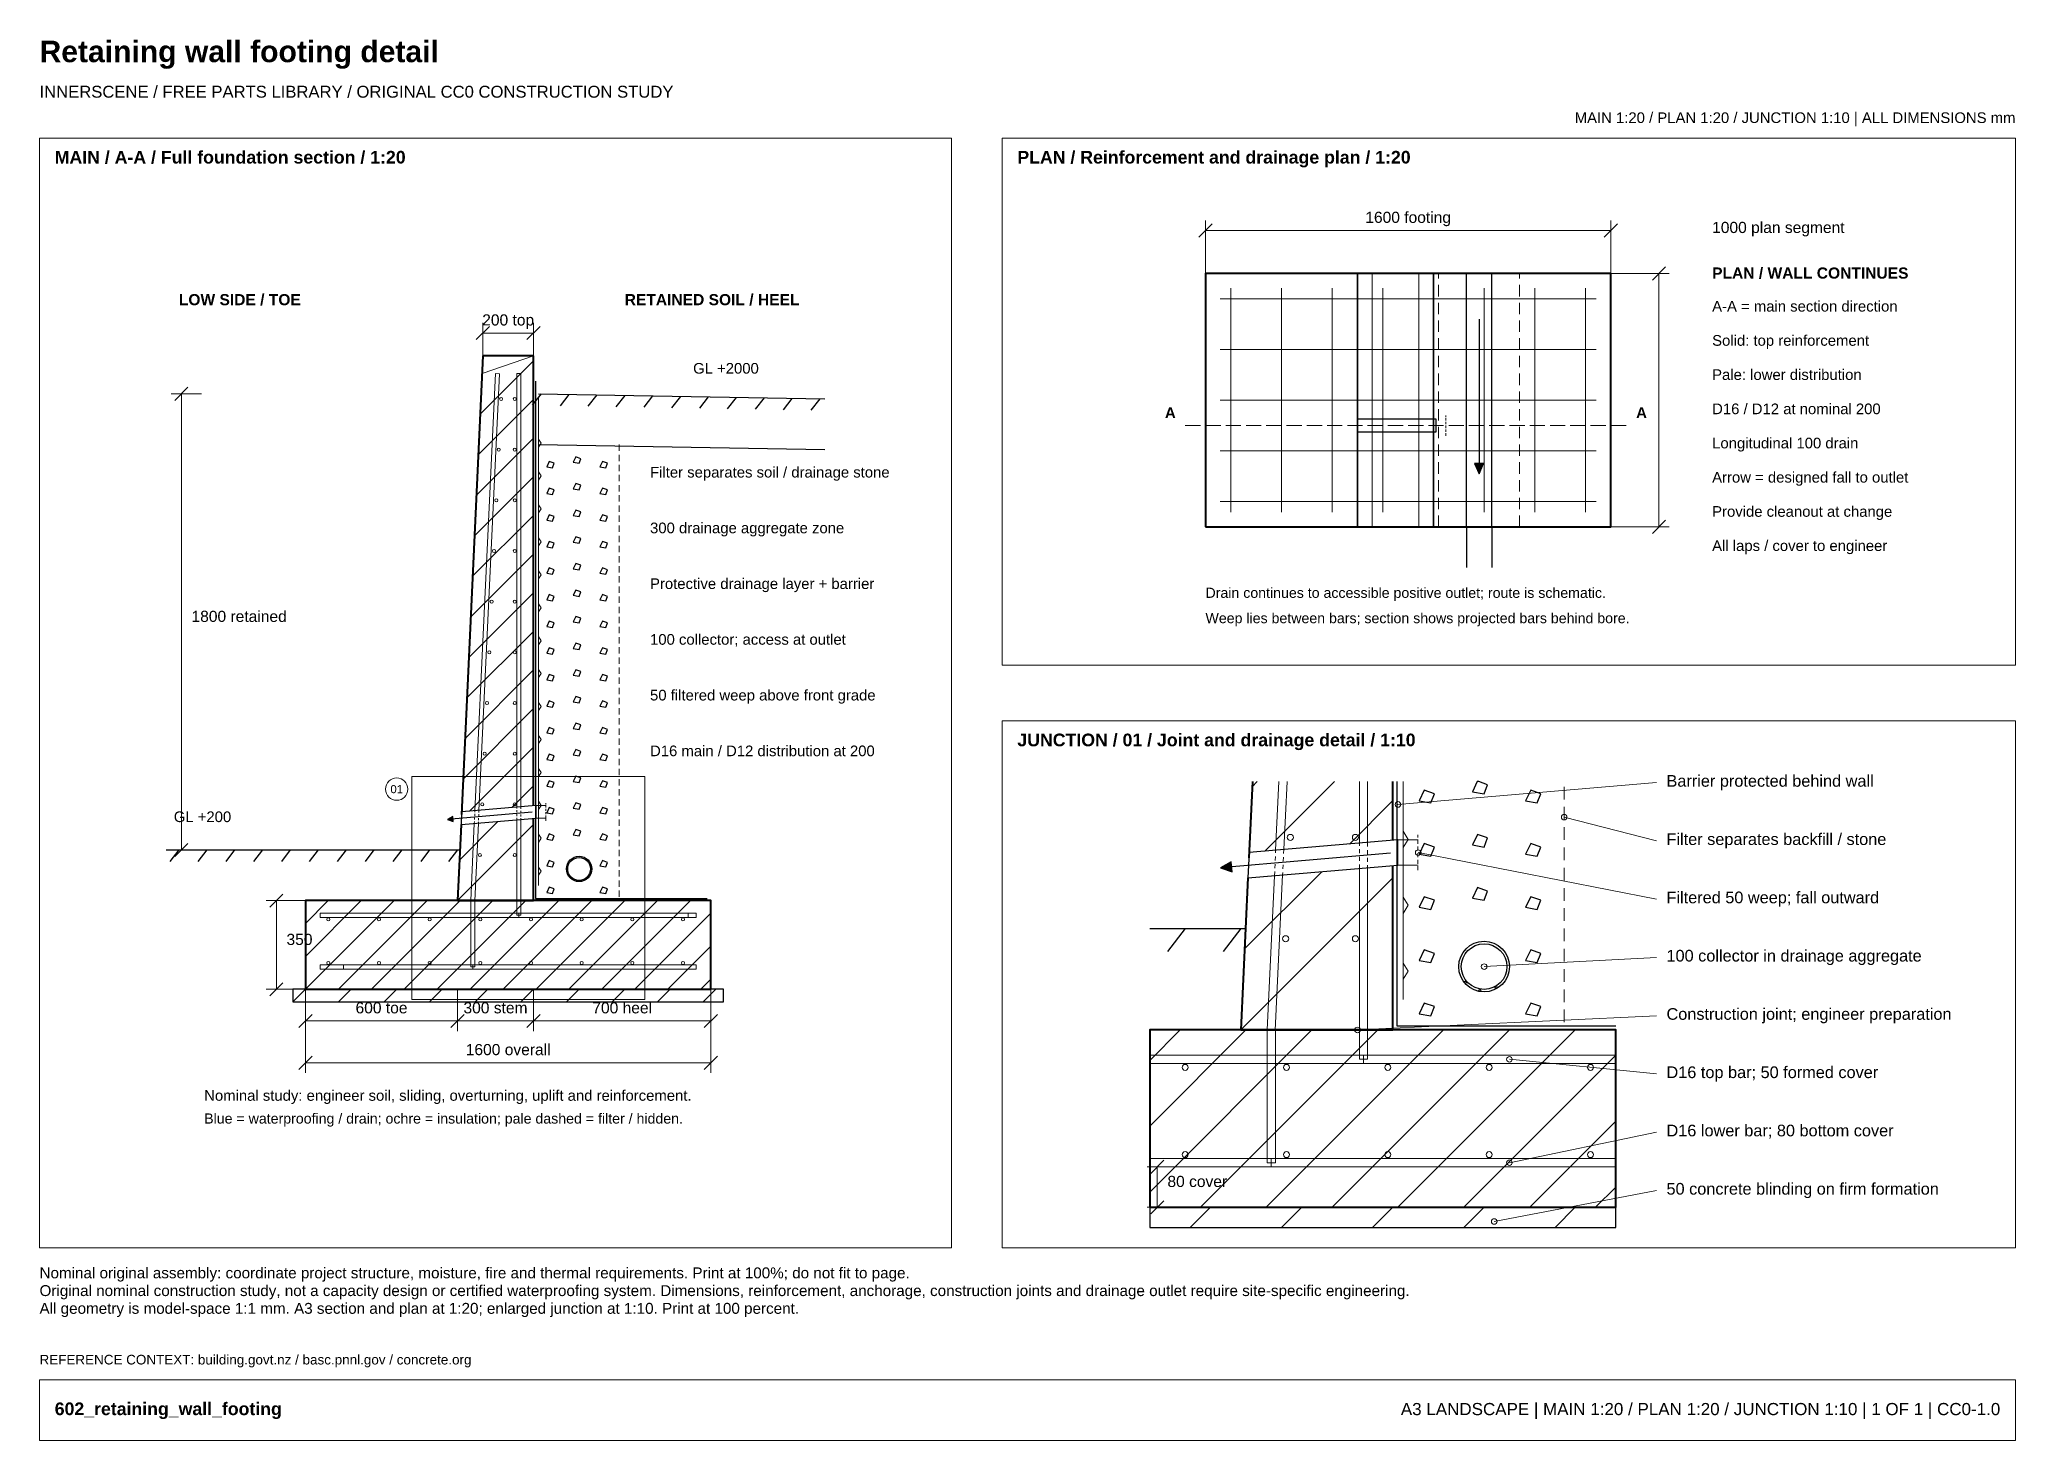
# Paper-space layout 'Layout1' of a CAD drawing. Header units: millimetres. Extents: x 15 to 405, y 10 to 286.
import ezdxf
from ezdxf.enums import TextEntityAlignment as Align

# ---------------------------------------------------------------- set-up
doc = ezdxf.new("R2010")
doc.units = ezdxf.units.MM
for name, color, linetype, lineweight, true_color in [('A-ANNO-BORDER', 7, 'Continuous', 18, 0x7b919e), ('A-ANNO-DIMS', 7, 'Continuous', 15, 0x4c626f), ('A-ANNO-TEXT', 7, 'Continuous', 18, 0x233442), ('A-FIXT', 7, 'Continuous', 20, 0x4d616b), ('A-HATCH', 7, 'Continuous', 13, 0x8d999e), ('A-HIDDEN', 7, 'Continuous', 13, 0x778992), ('A-SITE', 7, 'Continuous', 25, 0x75664e), ('A-STRC', 7, 'Continuous', 40, 0x263746), ('A-WALL', 7, 'Continuous', 35, 0x233442), ('A-WPRO', 7, 'Continuous', 30, 0x246f9f)]:
    doc.layers.add(name, color=color, linetype=linetype, lineweight=lineweight, true_color=true_color)
doc.styles.add('SECTION_BOLD', font='arialbd.ttf')
doc.styles.add('SECTION_REGULAR', font='arial.ttf')

psp = doc.layouts.get("Layout1")

# ---------------------------------------------------------------- hatches: boundary and pattern name
at = {"layer": 'A-WPRO'}
for points in [[(299.13, 200.79), (300.03, 202.79), (298.23, 202.79)], [(95.5, 132.54), (96.64, 132.15), (96.55, 133.13)], [(248.12, 123.02), (250.39, 122.23), (250.22, 124.2)]]:
    psp.add_hatch(color=7, dxfattribs=at).paths.add_polyline_path(points)

# ---------------------------------------------------------------- linework, layer by layer
at = {"layer": 'A-ANNO-BORDER'}
for points in [[(15, 48), (195, 48), (195, 267), (15, 267)], [(205, 163), (405, 163), (405, 267), (205, 267)], [(205, 48), (405, 48), (405, 152), (205, 152)], [(88.5, 97.04), (134.5, 97.04), (134.5, 141.04), (88.5, 141.04)], [(15, 10), (405, 10), (405, 22), (15, 22)]]:
    psp.add_lwpolyline(points, close=True, dxfattribs=at)
psp.add_circle((85.5, 138.54), 2.2, dxfattribs=at)
at = {"layer": 'A-ANNO-DIMS'}
for p, q in [((243.83, 247.5), (246.43, 250.09)), ((245.13, 240.29), (245.13, 250.79)), ((323.83, 247.5), (326.43, 250.09)), ((325.13, 240.29), (325.13, 250.79)), ((245.13, 248.79), (325.13, 248.79)), ((325.13, 240.29), (336.63, 240.29)), ((333.33, 239), (335.93, 241.59)), ((334.63, 190.29), (334.63, 240.29)), ((102.5, 224.04), (102.5, 230.54)), ((112.5, 224.04), (112.5, 230.54)), ((101.2, 227.25), (103.8, 229.84)), ((112.5, 228.54), (102.5, 228.54)), ((111.2, 227.25), (113.8, 229.84)), ((47, 216.54), (41, 216.54)), ((41.7, 215.25), (44.3, 217.84)), ((43, 126.54), (43, 216.54)), ((241.13, 210.29), (244.13, 210.29)), ((245.13, 210.29), (248.13, 210.29)), ((249.13, 210.29), (252.13, 210.29)), ((253.13, 210.29), (256.13, 210.29)), ((257.13, 210.29), (260.13, 210.29)), ((261.13, 210.29), (264.13, 210.29)), ((265.13, 210.29), (268.13, 210.29)), ((269.13, 210.29), (272.13, 210.29)), ((273.13, 210.29), (276.13, 210.29)), ((277.13, 210.29), (280.13, 210.29)), ((281.13, 210.29), (284.13, 210.29)), ((285.13, 210.29), (288.13, 210.29)), ((289.13, 210.29), (292.13, 210.29)), ((293.13, 210.29), (296.13, 210.29)), ((297.13, 210.29), (300.13, 210.29)), ((301.13, 210.29), (304.13, 210.29)), ((305.13, 210.29), (308.13, 210.29)), ((309.13, 210.29), (312.13, 210.29)), ((313.13, 210.29), (316.13, 210.29)), ((317.13, 210.29), (320.13, 210.29)), ((321.13, 210.29), (324.13, 210.29)), ((325.13, 210.29), (328.13, 210.29)), ((333.33, 188.99), (335.93, 191.59)), ((325.13, 190.29), (336.63, 190.29)), ((283.12, 135.52), (334.12, 139.83)), ((315.92, 133.02), (334.12, 128.33)), ((47, 126.54), (41, 126.54)), ((41.7, 125.24), (44.3, 127.84)), ((287.12, 126.02), (334.12, 116.83)), ((60.45, 115.24), (63.05, 117.84)), ((67.5, 116.54), (59.75, 116.54)), ((61.75, 99.04), (61.75, 116.54)), ((300.12, 103.52), (334.12, 105.33)), ((67.5, 99.04), (59.75, 99.04)), ((60.45, 97.74), (63.05, 100.34)), ((67.5, 99.04), (67.5, 90.79)), ((67.5, 99.04), (67.5, 82.54)), ((97.5, 99.04), (97.5, 90.79)), ((97.5, 99.04), (97.5, 90.79)), ((112.5, 99.04), (112.5, 90.79)), ((112.5, 99.04), (112.5, 90.79)), ((147.5, 99.04), (147.5, 90.79)), ((147.5, 99.04), (147.5, 82.54)), ((66.2, 91.49), (68.8, 94.09)), ((96.2, 91.49), (98.8, 94.09)), ((96.2, 91.49), (98.8, 94.09)), ((111.2, 91.49), (113.8, 94.09)), ((111.2, 91.49), (113.8, 94.09)), ((146.2, 91.49), (148.8, 94.09)), ((275.12, 91.02), (334.12, 93.83)), ((67.5, 92.79), (97.5, 92.79)), ((97.5, 92.79), (112.5, 92.79)), ((112.5, 92.79), (147.5, 92.79)), ((66.2, 83.24), (68.8, 85.84)), ((146.2, 83.24), (148.8, 85.84)), ((67.5, 84.54), (147.5, 84.54)), ((305.12, 85.22), (334.12, 82.33)), ((305.12, 64.82), (334.12, 70.83)), ((241.12, 64.02), (233.62, 64.02)), ((234.32, 62.72), (236.92, 65.32)), ((235.62, 56.02), (235.62, 64.02)), ((302.12, 53.22), (334.12, 59.33)), ((241.12, 56.02), (233.62, 56.02)), ((234.32, 54.72), (236.92, 57.32))]:
    psp.add_line(p, q, dxfattribs=at)
for centre in [(283.12, 135.52), (315.92, 133.02), (287.12, 126.02), (300.12, 103.52), (275.12, 91.02), (305.12, 85.22), (305.12, 64.82), (302.12, 53.22)]:
    psp.add_circle(centre, 0.55, dxfattribs=at)
at = {"layer": 'A-FIXT'}
for p, q in [((278.03, 190.29), (278.03, 240.29)), ((287.23, 190.29), (287.23, 240.29)), ((248.03, 235.29), (322.23, 235.29)), ((248.03, 225.29), (322.23, 225.29)), ((100.93, 134.27), (105, 220.56)), ((105.8, 220.53), (101.74, 134.34)), ((105, 220.56), (105.8, 220.53)), ((109.2, 134.97), (109.2, 220.54)), ((109.2, 220.54), (110, 220.54)), ((110, 220.54), (110, 135.04)), ((248.03, 215.29), (322.23, 215.29)), ((248.03, 205.29), (322.23, 205.29)), ((248.03, 195.29), (322.23, 195.29)), ((258.98, 126.47), (259.62, 140.02)), ((261.23, 140.02), (260.59, 126.61)), ((275.52, 127.88), (275.52, 140.02)), ((277.12, 140.02), (277.12, 128.01)), ((284.12, 140.02), (284.12, 97.02)), ((284.12, 140.02), (284.12, 140.02)), ((113, 135.29), (115, 135.29)), ((113, 132.79), (115, 132.79)), ((100.1, 116.56), (100.82, 131.77)), ((101.62, 131.83), (100.9, 116.53)), ((109.2, 113.64), (109.2, 132.47)), ((110, 132.54), (110, 113.64)), ((285.12, 128.62), (284.12, 130.22)), ((283.12, 128.52), (287.12, 128.52)), ((284.12, 127.02), (285.12, 128.62)), ((257.32, 91.06), (258.75, 121.46)), ((260.36, 121.6), (258.91, 90.98)), ((275.52, 85.22), (275.52, 122.88)), ((277.12, 123.02), (277.12, 85.22)), ((283.12, 123.52), (287.12, 123.52)), ((285.12, 115.62), (284.12, 117.22)), ((100.9, 116.53), (100.1, 116.56)), ((110, 113.64), (109.2, 113.64)), ((284.12, 114.02), (285.12, 115.62)), ((285.12, 102.62), (284.12, 104.22)), ((284.12, 101.02), (285.12, 102.62)), ((258.91, 90.98), (257.32, 91.06)), ((277.12, 85.22), (275.52, 85.22))]:
    psp.add_line(p, q, dxfattribs=at)
for points in [[(113.5, 216.04), (113.5, 119.54)], [(113.5, 206.04), (114, 206.84), (113.5, 207.64)], [(113.5, 199.54), (114, 200.34), (113.5, 201.14)], [(113.5, 193.04), (114, 193.84), (113.5, 194.64)], [(113.5, 186.54), (114, 187.34), (113.5, 188.14)], [(113.5, 180.04), (114, 180.84), (113.5, 181.64)], [(113.5, 173.54), (114, 174.34), (113.5, 175.14)], [(113.5, 167.04), (114, 167.84), (113.5, 168.64)], [(113.5, 160.54), (114, 161.34), (113.5, 162.14)], [(113.5, 154.04), (114, 154.84), (113.5, 155.64)], [(113.5, 147.54), (114, 148.34), (113.5, 149.14)], [(113.5, 141.04), (114, 141.84), (113.5, 142.64)], [(113.5, 134.54), (114, 135.34), (113.5, 136.14)], [(113.5, 128.04), (114, 128.84), (113.5, 129.64)], [(113.5, 121.54), (114, 122.34), (113.5, 123.14)]]:
    psp.add_lwpolyline(points, dxfattribs=at)
for points in [[(70.4, 114.04), (144.6, 114.04), (144.6, 113.24), (70.4, 113.24)], [(100.9, 116.54), (100.9, 103.44), (100.1, 103.44), (100.1, 116.54)], [(109.6, 114.04), (143, 114.04), (143, 113.24), (109.6, 113.24)], [(70.4, 103.84), (144.6, 103.84), (144.6, 103.04), (70.4, 103.04)], [(100.5, 103.04), (75, 103.04), (75, 103.84), (100.5, 103.84)], [(258.92, 91.02), (258.92, 64.82), (257.32, 64.82), (257.32, 91.02)], [(234.12, 86.02), (326.12, 86.02), (326.12, 84.42), (234.12, 84.42)], [(276.32, 86.02), (326.12, 86.02), (326.12, 84.42), (276.32, 84.42)], [(258.12, 64.02), (234.12, 64.02), (234.12, 65.62), (258.12, 65.62)], [(234.12, 65.62), (326.12, 65.62), (326.12, 64.02), (234.12, 64.02)]]:
    psp.add_lwpolyline(points, close=True, dxfattribs=at)
for centre, radius in [((106.1, 215.54), 0.3), ((108.8, 215.54), 0.3), ((105.64, 205.54), 0.3), ((108.8, 205.54), 0.3), ((105.17, 195.54), 0.3), ((108.8, 195.54), 0.3), ((104.71, 185.54), 0.3), ((108.8, 185.54), 0.3), ((104.24, 175.54), 0.3), ((108.8, 175.54), 0.3), ((103.78, 165.54), 0.3), ((108.8, 165.54), 0.3), ((103.31, 155.54), 0.3), ((108.8, 155.54), 0.3), ((102.85, 145.54), 0.3), ((108.8, 145.54), 0.3), ((102.38, 135.54), 0.3), ((108.8, 135.54), 0.3), ((261.88, 129.02), 0.6), ((274.72, 129.02), 0.6), ((101.92, 125.54), 0.3), ((108.8, 125.54), 0.3), ((72, 112.84), 0.3), ((82, 112.84), 0.3), ((92, 112.84), 0.3), ((102, 112.84), 0.3), ((112, 112.84), 0.3), ((122, 112.84), 0.3), ((132, 112.84), 0.3), ((142, 112.84), 0.3), ((260.95, 109.02), 0.6), ((274.72, 109.02), 0.6), ((72, 104.24), 0.3), ((82, 104.24), 0.3), ((92, 104.24), 0.3), ((102, 104.24), 0.3), ((112, 104.24), 0.3), ((122, 104.24), 0.3), ((132, 104.24), 0.3), ((142, 104.24), 0.3), ((241.12, 83.62), 0.6), ((261.12, 83.62), 0.6), ((281.12, 83.62), 0.6), ((301.12, 83.62), 0.6), ((321.12, 83.62), 0.6), ((241.12, 66.42), 0.6), ((261.12, 66.42), 0.6), ((281.12, 66.42), 0.6), ((301.12, 66.42), 0.6), ((321.12, 66.42), 0.6)]:
    psp.add_circle(centre, radius, dxfattribs=at)
at = {"layer": 'A-HATCH'}
for p, q in [((101.97, 212.54), (112.5, 223.08)), ((102.34, 220.54), (112.5, 224.04)), ((101.59, 204.54), (112.5, 215.45)), ((101.22, 196.54), (112.5, 207.82)), ((100.85, 188.54), (112.5, 200.2)), ((100.48, 180.54), (112.5, 192.57)), ((100.1, 172.54), (112.5, 184.94)), ((99.73, 164.54), (112.5, 177.31)), ((99.36, 156.54), (112.5, 169.68)), ((98.99, 148.54), (112.5, 162.06)), ((98.62, 140.54), (112.5, 154.43)), ((99.88, 134.18), (112.5, 146.8)), ((108.21, 134.89), (112.5, 139.17)), ((254.35, 139.02), (255.35, 140.02)), ((256.87, 126.29), (270.6, 140.02)), ((273.55, 127.71), (282.12, 136.28)), ((97.5, 116.54), (112.5, 131.54)), ((97.87, 124.54), (105.49, 132.16)), ((252.12, 91.02), (282.12, 121.02)), ((252.86, 107.02), (268.09, 122.25)), ((67.5, 99.04), (85, 116.54)), ((67.5, 105.54), (78.5, 116.54)), ((67.5, 112.04), (72, 116.54)), ((74, 99.04), (91.5, 116.54)), ((80.5, 99.04), (98, 116.54)), ((87, 99.04), (104.5, 116.54)), ((93.5, 99.04), (111, 116.54)), ((100, 99.04), (117.5, 116.54)), ((106.5, 99.04), (124, 116.54)), ((113, 99.04), (130.5, 116.54)), ((119.5, 99.04), (137, 116.54)), ((126, 99.04), (143.5, 116.54)), ((132.5, 99.04), (147.5, 114.04)), ((139, 99.04), (147.5, 107.54)), ((65, 96.54), (67.5, 99.04)), ((74, 96.54), (76.5, 99.04)), ((83, 96.54), (85.5, 99.04)), ((92, 96.54), (94.5, 99.04)), ((101, 96.54), (103.5, 99.04)), ((110, 96.54), (112.5, 99.04)), ((119, 96.54), (121.5, 99.04)), ((128, 96.54), (130.5, 99.04)), ((137, 96.54), (139.5, 99.04)), ((145.5, 99.04), (147.5, 101.04)), ((146, 96.54), (148.5, 99.04)), ((234.12, 59.02), (266.12, 91.02)), ((234.12, 72.02), (253.12, 91.02)), ((234.12, 85.02), (240.12, 91.02)), ((244.12, 56.02), (279.12, 91.02)), ((257.12, 56.02), (292.12, 91.02)), ((270.12, 56.02), (305.12, 91.02)), ((283.12, 56.02), (318.12, 91.02)), ((296.12, 56.02), (326.12, 86.02)), ((309.12, 56.02), (326.12, 73.02)), ((322.12, 56.02), (326.12, 60.02)), ((242.12, 52.02), (246.12, 56.02)), ((260.12, 52.02), (264.12, 56.02)), ((278.12, 52.02), (282.12, 56.02)), ((296.12, 52.02), (300.12, 56.02)), ((314.12, 52.02), (318.12, 56.02))]:
    psp.add_line(p, q, dxfattribs=at)
at = {"layer": 'A-HIDDEN'}
for p, q in [((291.13, 239.29), (291.13, 240.29)), ((291.13, 235.79), (291.13, 238.04)), ((307.13, 239.29), (307.13, 240.29)), ((307.13, 235.79), (307.13, 238.04)), ((250.13, 193.19), (250.13, 237.39)), ((260.13, 193.19), (260.13, 237.39)), ((270.13, 193.19), (270.13, 237.39)), ((280.13, 193.19), (280.13, 237.39)), ((290.13, 193.19), (290.13, 237.39)), ((291.13, 232.29), (291.13, 234.54)), ((300.13, 193.19), (300.13, 237.39)), ((307.13, 232.29), (307.13, 234.54)), ((310.13, 193.19), (310.13, 237.39)), ((320.13, 193.19), (320.13, 237.39)), ((291.13, 228.79), (291.13, 231.04)), ((307.13, 228.79), (307.13, 231.04)), ((291.13, 225.29), (291.13, 227.54)), ((307.13, 225.29), (307.13, 227.54)), ((291.13, 221.79), (291.13, 224.04)), ((307.13, 221.79), (307.13, 224.04)), ((291.13, 218.29), (291.13, 220.54)), ((307.13, 218.29), (307.13, 220.54)), ((291.13, 214.79), (291.13, 217.04)), ((307.13, 214.79), (307.13, 217.04)), ((291.13, 211.29), (291.13, 213.54)), ((292.58, 212.04), (292.58, 212.29)), ((292.58, 211.29), (292.58, 211.79)), ((292.58, 210.54), (292.58, 211.04)), ((307.13, 211.29), (307.13, 213.54)), ((291.13, 207.79), (291.13, 210.04)), ((292.58, 209.79), (292.58, 210.29)), ((292.58, 209.04), (292.58, 209.54)), ((292.58, 208.29), (292.58, 208.79)), ((307.13, 207.79), (307.13, 210.04)), ((129.4, 206.54), (129.4, 205.29)), ((129.4, 204.54), (129.4, 203.29)), ((291.13, 204.29), (291.13, 206.54)), ((291.13, 200.79), (291.13, 203.04)), ((307.13, 204.29), (307.13, 206.54)), ((307.13, 200.79), (307.13, 203.04)), ((129.4, 202.54), (129.4, 201.29)), ((129.4, 200.54), (129.4, 199.29)), ((291.13, 197.29), (291.13, 199.54)), ((307.13, 197.29), (307.13, 199.54)), ((129.4, 198.54), (129.4, 197.29)), ((129.4, 196.54), (129.4, 195.29)), ((291.13, 193.79), (291.13, 196.04)), ((307.13, 193.79), (307.13, 196.04)), ((129.4, 194.54), (129.4, 193.29)), ((129.4, 192.54), (129.4, 191.29)), ((291.13, 190.29), (291.13, 192.54)), ((307.13, 190.29), (307.13, 192.54)), ((129.4, 190.54), (129.4, 189.29)), ((129.4, 188.54), (129.4, 187.29)), ((129.4, 186.54), (129.4, 185.29)), ((129.4, 184.54), (129.4, 183.29)), ((129.4, 182.54), (129.4, 181.29)), ((129.4, 180.54), (129.4, 179.29)), ((129.4, 178.54), (129.4, 177.29)), ((129.4, 176.54), (129.4, 175.29)), ((129.4, 174.54), (129.4, 173.29)), ((129.4, 172.54), (129.4, 171.29)), ((129.4, 170.54), (129.4, 169.29)), ((129.4, 168.54), (129.4, 167.29)), ((129.4, 166.54), (129.4, 165.29)), ((129.4, 164.54), (129.4, 163.29)), ((129.4, 162.54), (129.4, 161.29)), ((129.4, 160.54), (129.4, 159.29)), ((129.4, 158.54), (129.4, 157.29)), ((129.4, 156.54), (129.4, 155.29)), ((129.4, 154.54), (129.4, 153.29)), ((129.4, 152.54), (129.4, 151.29)), ((129.4, 150.54), (129.4, 149.29)), ((129.4, 148.54), (129.4, 147.29)), ((129.4, 146.54), (129.4, 145.29)), ((129.4, 144.54), (129.4, 143.29)), ((129.4, 142.54), (129.4, 141.29)), ((129.4, 140.54), (129.4, 139.29)), ((129.4, 138.54), (129.4, 137.29)), ((129.4, 136.54), (129.4, 135.29)), ((315.92, 139.02), (315.92, 136.52)), ((100.85, 132.52), (100.87, 132.91)), ((100.89, 133.26), (100.91, 133.66)), ((100.92, 134.01), (100.93, 134.27)), ((101.67, 132.84), (101.65, 132.44)), ((101.7, 133.59), (101.68, 133.19)), ((101.74, 134.34), (101.72, 133.94)), ((109.2, 134.72), (109.2, 134.97)), ((109.2, 133.97), (109.2, 134.37)), ((109.2, 133.22), (109.2, 133.62)), ((109.2, 132.47), (109.2, 132.87)), ((110, 135.04), (110, 134.64)), ((110, 134.29), (110, 133.89)), ((110, 133.54), (110, 133.14)), ((110, 132.79), (110, 132.54)), ((114.95, 135.54), (114.95, 135.79)), ((114.95, 134.89), (114.95, 135.29)), ((114.95, 134.24), (114.95, 134.64)), ((114.95, 133.59), (114.95, 133.99)), ((114.95, 132.94), (114.95, 133.34)), ((114.95, 132.29), (114.95, 132.69)), ((129.4, 134.54), (129.4, 133.29)), ((315.92, 135.02), (315.92, 132.52)), ((100.82, 131.77), (100.84, 132.17)), ((101.63, 132.09), (101.62, 131.83)), ((129.4, 132.54), (129.4, 131.29)), ((129.4, 130.54), (129.4, 129.29)), ((287.02, 129.02), (287.02, 129.52)), ((315.92, 131.02), (315.92, 128.52)), ((129.4, 128.54), (129.4, 127.29)), ((129.4, 126.54), (129.4, 125.29)), ((258.89, 124.46), (258.93, 125.26)), ((258.96, 125.96), (258.98, 126.47)), ((260.52, 125.11), (260.48, 124.31)), ((260.59, 126.61), (260.56, 125.81)), ((275.52, 127.38), (275.52, 127.88)), ((275.52, 125.88), (275.52, 126.68)), ((275.52, 124.38), (275.52, 125.18)), ((277.12, 128.01), (277.12, 127.21)), ((277.12, 126.51), (277.12, 125.71)), ((277.12, 125.01), (277.12, 124.21)), ((287.02, 127.72), (287.02, 128.52)), ((287.02, 126.42), (287.02, 127.22)), ((287.02, 125.12), (287.02, 125.92)), ((315.92, 127.02), (315.92, 124.52)), ((129.4, 124.54), (129.4, 123.29)), ((129.4, 122.54), (129.4, 121.29)), ((258.75, 121.46), (258.79, 122.26)), ((258.82, 122.96), (258.86, 123.76)), ((260.38, 122.11), (260.36, 121.6)), ((260.45, 123.61), (260.41, 122.81)), ((275.52, 122.88), (275.52, 123.68)), ((277.12, 123.51), (277.12, 123.02)), ((287.02, 123.82), (287.02, 124.62)), ((287.02, 122.52), (287.02, 123.32)), ((315.92, 123.02), (315.92, 120.52)), ((129.4, 120.54), (129.4, 119.29)), ((129.4, 118.54), (129.4, 117.29)), ((315.92, 119.02), (315.92, 116.52)), ((97.5, 116.54), (112.5, 116.54)), ((113.4, 116.54), (113, 116.54)), ((115.4, 116.54), (114.15, 116.54)), ((117.4, 116.54), (116.15, 116.54)), ((119.4, 116.54), (118.15, 116.54)), ((121.4, 116.54), (120.15, 116.54)), ((123.4, 116.54), (122.15, 116.54)), ((125.4, 116.54), (124.15, 116.54)), ((127.4, 116.54), (126.15, 116.54)), ((129.4, 116.54), (128.15, 116.54)), ((315.92, 115.02), (315.92, 112.52)), ((315.92, 111.02), (315.92, 108.52)), ((315.92, 107.02), (315.92, 104.52)), ((315.92, 103.02), (315.92, 100.52)), ((315.92, 99.02), (315.92, 96.52)), ((315.92, 95.02), (315.92, 92.52)), ((252.12, 91.02), (282.12, 91.02)), ((283.92, 91.02), (283.12, 91.02)), ((287.92, 91.02), (285.42, 91.02)), ((291.92, 91.02), (289.42, 91.02)), ((295.92, 91.02), (293.42, 91.02)), ((299.92, 91.02), (297.42, 91.02)), ((303.92, 91.02), (301.42, 91.02)), ((307.92, 91.02), (305.42, 91.02)), ((311.92, 91.02), (309.42, 91.02)), ((315.92, 91.02), (313.42, 91.02))]:
    psp.add_line(p, q, dxfattribs=at)
at = {"layer": 'A-SITE'}
for p, q in [((114, 216.54), (112.25, 214.29)), ((113.5, 216.54), (170, 215.54)), ((119.5, 216.44), (117.75, 214.19)), ((125, 216.34), (123.25, 214.09)), ((130.5, 216.24), (128.75, 213.99)), ((136, 216.15), (134.25, 213.9)), ((141.5, 216.05), (139.75, 213.8)), ((147, 215.95), (145.25, 213.7)), ((152.5, 215.85), (150.75, 213.6)), ((158, 215.76), (156.25, 213.51)), ((163.5, 215.66), (161.75, 213.41)), ((169, 215.56), (167.25, 213.31)), ((40, 126.54), (97.97, 126.54)), ((42.5, 126.54), (40.75, 124.29)), ((48, 126.54), (46.25, 124.29)), ((53.5, 126.54), (51.75, 124.29)), ((59, 126.54), (57.25, 124.29)), ((64.5, 126.54), (62.75, 124.29)), ((70, 126.54), (68.25, 124.29)), ((75.5, 126.54), (73.75, 124.29)), ((81, 126.54), (79.25, 124.29)), ((86.5, 126.54), (84.75, 124.29)), ((92, 126.54), (90.25, 124.29)), ((97.5, 126.54), (95.75, 124.29)), ((234.12, 111.02), (253.05, 111.02)), ((241.12, 111.02), (237.62, 106.52)), ((252.12, 111.02), (248.62, 106.52))]:
    psp.add_line(p, q, dxfattribs=at)
psp.add_lwpolyline([(113.5, 206.54), (170, 205.54)], dxfattribs=at)
for points in [[(115.1, 202.14), (116.25, 201.94), (116.6, 202.84), (115.6, 203.19)], [(120.35, 203.04), (121.5, 202.84), (121.85, 203.75), (120.85, 204.09)], [(125.6, 202.14), (126.75, 201.94), (127.1, 202.84), (126.1, 203.19)], [(115.1, 196.89), (116.25, 196.69), (116.6, 197.59), (115.6, 197.94)], [(120.35, 197.79), (121.5, 197.59), (121.85, 198.5), (120.85, 198.84)], [(125.6, 196.89), (126.75, 196.69), (127.1, 197.59), (126.1, 197.94)], [(115.1, 191.64), (116.25, 191.44), (116.6, 192.34), (115.6, 192.69)], [(120.35, 192.54), (121.5, 192.34), (121.85, 193.25), (120.85, 193.59)], [(125.6, 191.64), (126.75, 191.44), (127.1, 192.34), (126.1, 192.69)], [(115.1, 186.39), (116.25, 186.19), (116.6, 187.09), (115.6, 187.44)], [(120.35, 187.29), (121.5, 187.09), (121.85, 188), (120.85, 188.34)], [(125.6, 186.39), (126.75, 186.19), (127.1, 187.09), (126.1, 187.44)], [(115.1, 181.14), (116.25, 180.94), (116.6, 181.84), (115.6, 182.19)], [(120.35, 182.04), (121.5, 181.84), (121.85, 182.75), (120.85, 183.09)], [(125.6, 181.14), (126.75, 180.94), (127.1, 181.84), (126.1, 182.19)], [(115.1, 175.89), (116.25, 175.69), (116.6, 176.59), (115.6, 176.94)], [(120.35, 176.79), (121.5, 176.59), (121.85, 177.5), (120.85, 177.84)], [(125.6, 175.89), (126.75, 175.69), (127.1, 176.59), (126.1, 176.94)], [(115.1, 170.64), (116.25, 170.44), (116.6, 171.34), (115.6, 171.69)], [(120.35, 171.54), (121.5, 171.34), (121.85, 172.25), (120.85, 172.59)], [(125.6, 170.64), (126.75, 170.44), (127.1, 171.34), (126.1, 171.69)], [(115.1, 165.39), (116.25, 165.19), (116.6, 166.09), (115.6, 166.44)], [(120.35, 166.29), (121.5, 166.09), (121.85, 167), (120.85, 167.34)], [(125.6, 165.39), (126.75, 165.19), (127.1, 166.09), (126.1, 166.44)], [(115.1, 160.14), (116.25, 159.94), (116.6, 160.84), (115.6, 161.19)], [(120.35, 161.04), (121.5, 160.84), (121.85, 161.75), (120.85, 162.09)], [(125.6, 160.14), (126.75, 159.94), (127.1, 160.84), (126.1, 161.19)], [(120.35, 155.79), (121.5, 155.59), (121.85, 156.5), (120.85, 156.84)], [(115.1, 154.89), (116.25, 154.69), (116.6, 155.59), (115.6, 155.94)], [(125.6, 154.89), (126.75, 154.69), (127.1, 155.59), (126.1, 155.94)], [(115.1, 149.64), (116.25, 149.44), (116.6, 150.34), (115.6, 150.69)], [(120.35, 150.54), (121.5, 150.34), (121.85, 151.25), (120.85, 151.59)], [(125.6, 149.64), (126.75, 149.44), (127.1, 150.34), (126.1, 150.69)], [(115.1, 144.39), (116.25, 144.19), (116.6, 145.09), (115.6, 145.44)], [(120.35, 145.29), (121.5, 145.09), (121.85, 145.99), (120.85, 146.34)], [(125.6, 144.39), (126.75, 144.19), (127.1, 145.09), (126.1, 145.44)], [(120.35, 140.04), (121.5, 139.84), (121.85, 140.74), (120.85, 141.09)], [(115.1, 139.14), (116.25, 138.94), (116.6, 139.84), (115.6, 140.19)], [(125.6, 139.14), (126.75, 138.94), (127.1, 139.84), (126.1, 140.19)], [(287.32, 136.22), (289.62, 135.82), (290.32, 137.62), (288.32, 138.32)], [(297.82, 138.02), (300.12, 137.62), (300.82, 139.42), (299.1, 140.02), (298.77, 140.02)], [(308.32, 136.22), (310.62, 135.82), (311.32, 137.62), (309.32, 138.32)], [(115.1, 133.89), (116.25, 133.69), (116.6, 134.59), (115.6, 134.94)], [(120.35, 134.79), (121.5, 134.59), (121.85, 135.49), (120.85, 135.84)], [(125.6, 133.89), (126.75, 133.69), (127.1, 134.59), (126.1, 134.94)], [(115.1, 128.64), (116.25, 128.44), (116.6, 129.34), (115.6, 129.69)], [(120.35, 129.54), (121.5, 129.34), (121.85, 130.24), (120.85, 130.59)], [(125.6, 128.64), (126.75, 128.44), (127.1, 129.34), (126.1, 129.69)], [(297.82, 127.52), (300.12, 127.12), (300.82, 128.92), (298.82, 129.62)], [(287.32, 125.72), (289.62, 125.32), (290.32, 127.12), (288.32, 127.82)], [(308.32, 125.72), (310.62, 125.32), (311.32, 127.12), (309.32, 127.82)], [(115.1, 123.39), (116.25, 123.19), (116.6, 124.09), (115.6, 124.44)], [(125.6, 123.39), (126.75, 123.19), (127.1, 124.09), (126.1, 124.44)], [(115.1, 118.14), (116.25, 117.94), (116.6, 118.84), (115.6, 119.19)], [(125.6, 118.14), (126.75, 117.94), (127.1, 118.84), (126.1, 119.19)], [(287.32, 115.22), (289.62, 114.82), (290.32, 116.62), (288.32, 117.32)], [(297.82, 117.02), (300.12, 116.62), (300.82, 118.42), (298.82, 119.12)], [(308.32, 115.22), (310.62, 114.82), (311.32, 116.62), (309.32, 117.32)], [(287.32, 104.72), (289.62, 104.32), (290.32, 106.12), (288.32, 106.82)], [(308.32, 104.72), (310.62, 104.32), (311.32, 106.12), (309.32, 106.82)], [(65, 96.54), (150, 96.54), (150, 99.04), (65, 99.04)], [(287.32, 94.22), (289.62, 93.82), (290.32, 95.62), (288.32, 96.32)], [(308.32, 94.22), (310.62, 93.82), (311.32, 95.62), (309.32, 96.32)], [(326.12, 52.02), (326.12, 56.02), (234.12, 56.02), (234.12, 52.02)]]:
    psp.add_lwpolyline(points, close=True, dxfattribs=at)
at = {"layer": 'A-STRC'}
for p, q in [((102.5, 224.04), (98.29, 133.52)), ((112.5, 224.04), (102.5, 224.04)), ((112.5, 135.25), (112.5, 224.04)), ((254.39, 140.02), (253.69, 124.97)), ((282.12, 128.44), (282.12, 140.02)), ((112.5, 116.54), (112.5, 132.75)), ((98.2, 131.54), (97.5, 116.54)), ((253.51, 121.02), (252.12, 91.02)), ((282.12, 91.02), (282.12, 123.44)), ((97.5, 116.54), (112.5, 116.54)), ((252.12, 91.02), (282.12, 91.02))]:
    psp.add_line(p, q, dxfattribs=at)
for points in [[(245.13, 190.29), (325.13, 190.29), (325.13, 240.29), (245.13, 240.29)], [(67.5, 99.04), (147.5, 99.04), (147.5, 116.54), (67.5, 116.54)], [(234.12, 56.02), (326.12, 56.02), (326.12, 91.02), (234.12, 91.02)]]:
    psp.add_lwpolyline(points, close=True, dxfattribs=at)
at = {"layer": 'A-WALL'}
psp.add_lwpolyline([(275.13, 190.29), (290.13, 190.29), (290.13, 240.29), (275.13, 240.29)], close=True, dxfattribs=at)
at = {"layer": 'A-WPRO'}
for p, q in [((296.63, 190.29), (296.63, 240.29)), ((301.63, 190.29), (301.63, 240.29)), ((299.13, 231.29), (299.13, 200.79)), ((296.63, 190.29), (296.63, 182.29)), ((301.63, 190.29), (301.63, 182.29)), ((282.92, 140.02), (282.92, 91.82)), ((112.25, 133.99), (95.5, 132.54)), ((281.62, 125.92), (248.12, 123.02)), ((282.92, 91.82), (326.12, 91.82))]:
    psp.add_line(p, q, dxfattribs=at)
psp.add_lwpolyline([(112.9, 219.04), (112.9, 116.94), (146.75, 116.94)], dxfattribs=at)
for points in [[(275.13, 209.04), (290.63, 209.04), (290.63, 211.54), (275.13, 211.54)], [(299.13, 200.79), (300.03, 202.79), (298.23, 202.79)], [(95.5, 132.54), (96.64, 132.15), (96.55, 133.13)], [(98.2, 131.54), (113, 132.79), (113, 135.29), (98.31, 134.04)], [(253.51, 121.02), (283.12, 123.52), (283.12, 128.52), (253.74, 126.02)], [(248.12, 123.02), (250.39, 122.23), (250.22, 124.2)]]:
    psp.add_lwpolyline(points, close=True, dxfattribs=at)
for centre, radius in [((121.5, 122.79), 2.5), ((121.5, 122.79), 2.25), ((119.66, 121.25), 0.1), ((121.08, 120.43), 0.1), ((122.7, 120.72), 0.1), ((300.12, 103.52), 5), ((300.12, 103.52), 4.5), ((296.44, 100.44), 0.2), ((299.28, 98.8), 0.2), ((302.52, 99.37), 0.2)]:
    psp.add_circle(centre, radius, dxfattribs=at)

# ---------------------------------------------------------------- texts
at = {"layer": 'A-ANNO-DIMS', "style": 'SECTION_REGULAR'}
for s, p in [('1600 footing', (285.13, 250.29)), ('200 top', (107.5, 230.04)), ('600 toe', (82.5, 94.29)), ('300 stem', (105, 94.29)), ('700 heel', (130, 94.29)), ('1600 overall', (107.5, 86.04))]:
    psp.add_text(s, height=2.2, dxfattribs=at).set_placement(p, align=Align.CENTER)
for s, p in [('1000 plan segment', (345.13, 248.29)), ('1800 retained', (45, 171.54)), ('350', (63.75, 107.79)), ('80 cover', (237.62, 60.02))]:
    psp.add_text(s, height=2.2, dxfattribs=at).set_placement(p)
at = {"layer": 'A-ANNO-TEXT'}
for s, height, style, p in [('Retaining wall footing detail', 4.25, 'SECTION_BOLD', (15, 282)), ('INNERSCENE / FREE PARTS LIBRARY / ORIGINAL CC0 CONSTRUCTION STUDY', 2.35, 'SECTION_REGULAR', (15, 275)), ('MAIN / A-A / Full foundation section / 1:20', 2.5, 'SECTION_BOLD', (18, 262)), ('PLAN / Reinforcement and drainage plan / 1:20', 2.5, 'SECTION_BOLD', (208, 262)), ('PLAN / WALL CONTINUES', 2.2, 'SECTION_BOLD', (345.13, 239.29)), ('LOW SIDE / TOE', 2.2, 'SECTION_BOLD', (42.5, 234.04)), ('RETAINED SOIL / HEEL', 2.2, 'SECTION_BOLD', (130.5, 234.04)), ('A-A = main section direction', 2.1, 'SECTION_REGULAR', (345.13, 232.79)), ('Solid: top reinforcement', 2.1, 'SECTION_REGULAR', (345.13, 226.04)), ('GL +2000', 2.1, 'SECTION_REGULAR', (144, 220.54)), ('Pale: lower distribution', 2.1, 'SECTION_REGULAR', (345.13, 219.29)), ('D16 / D12 at nominal 200', 2.1, 'SECTION_REGULAR', (345.13, 212.54)), ('A', 2.1, 'SECTION_BOLD', (237.13, 211.79)), ('A', 2.1, 'SECTION_BOLD', (330.13, 211.79)), ('Longitudinal 100 drain', 2.1, 'SECTION_REGULAR', (345.13, 205.79)), ('Filter separates soil / drainage stone', 2.1, 'SECTION_REGULAR', (135.5, 200.04)), ('Arrow = designed fall to outlet', 2.1, 'SECTION_REGULAR', (345.13, 199.04)), ('300 drainage aggregate zone', 2.1, 'SECTION_REGULAR', (135.5, 189.04)), ('Provide cleanout at change', 2.1, 'SECTION_REGULAR', (345.13, 192.29)), ('All laps / cover to engineer', 2.1, 'SECTION_REGULAR', (345.13, 185.54)), ('Protective drainage layer + barrier', 2.1, 'SECTION_REGULAR', (135.5, 178.04)), ('Drain continues to accessible positive outlet; route is schematic.', 2, 'SECTION_REGULAR', (245.13, 176.29)), ('Weep lies between bars; section shows projected bars behind bore.', 2, 'SECTION_REGULAR', (245.13, 171.29)), ('100 collector; access at outlet', 2.1, 'SECTION_REGULAR', (135.5, 167.04)), ('50 filtered weep above front grade', 2.1, 'SECTION_REGULAR', (135.5, 156.04)), ('JUNCTION / 01 / Joint and drainage detail / 1:10', 2.5, 'SECTION_BOLD', (208, 147)), ('D16 main / D12 distribution at 200', 2.1, 'SECTION_REGULAR', (135.5, 145.04)), ('Barrier protected behind wall', 2.3, 'SECTION_REGULAR', (336.12, 139.02)), ('GL +200', 2.1, 'SECTION_REGULAR', (41.5, 132.04)), ('Filter separates backfill / stone', 2.3, 'SECTION_REGULAR', (336.12, 127.52)), ('Filtered 50 weep; fall outward', 2.3, 'SECTION_REGULAR', (336.12, 116.02)), ('100 collector in drainage aggregate', 2.3, 'SECTION_REGULAR', (336.12, 104.52)), ('Construction joint; engineer preparation', 2.3, 'SECTION_REGULAR', (336.12, 93.02)), ('D16 top bar; 50 formed cover', 2.3, 'SECTION_REGULAR', (336.12, 81.52)), ('Nominal study: engineer soil, sliding, overturning, uplift and reinforcement.', 2.1, 'SECTION_REGULAR', (47.5, 77.04)), ('Blue = waterproofing / drain; ochre = insulation; pale dashed = filter / hidden.', 2, 'SECTION_REGULAR', (47.5, 72.54)), ('D16 lower bar; 80 bottom cover', 2.3, 'SECTION_REGULAR', (336.12, 70.02)), ('50 concrete blinding on firm formation', 2.3, 'SECTION_REGULAR', (336.12, 58.52)), ('Nominal original assembly: coordinate project structure, moisture, fire and thermal requirements. Print at 100%; do not fit to page.', 2.15, 'SECTION_REGULAR', (15, 42)), ('Original nominal construction study, not a capacity design or certified waterproofing system. Dimensions, reinforcement, anchorage, construction joints and drainage outlet require site-specific engineering.', 2.15, 'SECTION_REGULAR', (15, 38.5)), ('All geometry is model-space 1:1 mm. A3 section and plan at 1:20; enlarged junction at 1:10. Print at 100 percent.', 2.15, 'SECTION_REGULAR', (15, 35)), ('REFERENCE CONTEXT: building.govt.nz / basc.pnnl.gov / concrete.org', 1.9, 'SECTION_REGULAR', (15, 25)), ('602_retaining_wall_footing', 2.5, 'SECTION_BOLD', (18, 15))]:
    psp.add_text(s, height=height, dxfattribs=dict(at, style=style)).set_placement(p)
at = {"layer": 'A-ANNO-TEXT', "style": 'SECTION_REGULAR'}
for s, height, p in [('MAIN 1:20 / PLAN 1:20 / JUNCTION 1:10 | ALL DIMENSIONS mm', 2.1, (405, 270)), ('A3 LANDSCAPE | MAIN 1:20 / PLAN 1:20 / JUNCTION 1:10 | 1 OF 1 | CC0-1.0', 2.4, (402, 15))]:
    psp.add_text(s, height=height, dxfattribs=at).set_placement(p, align=Align.RIGHT)
psp.add_text('01', height=1.6, dxfattribs=at).set_placement((85.5, 137.74), align=Align.CENTER)

doc.saveas('drawing.dxf')
